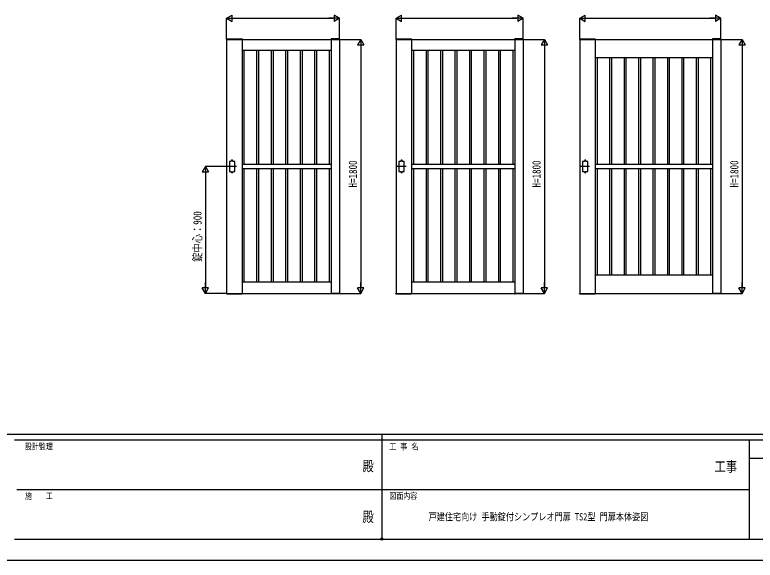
# Model space of a CAD drawing. Units: millimetres, scale not verified. Extents: x -8410 to 8410, y -5940 to 5940.
# Drawn here: x -2609 to 2632, y -5940 to -2076 of the extents above; entities that cross this region are included whole.
import ezdxf
from ezdxf.enums import TextEntityAlignment as Align

# ---------------------------------------------------------------- set-up
doc = ezdxf.new("R2010")
doc.units = ezdxf.units.MM
doc.header["$LTSCALE"] = 30
doc.header["$PDMODE"] = 32
doc.header["$PDSIZE"] = 15
for name, color, linetype in [('0-1_USER1', 3, 'Continuous'), ('0-2_YKK_A1', 4, 'Continuous'), ('0-3_YKK_D', 6, 'Continuous'), ('0-4_YKK_ZWAK', 7, 'Continuous')]:
    doc.layers.add(name, color=color, linetype=linetype)
doc.styles.add('ＭＳ ゴシック', font='')
doc.styles.get('ＭＳ ゴシック').set_extended_font_data('MS Gothic')

msp = doc.modelspace()

# ---------------------------------------------------------------- linework, layer by layer
at = {"layer": '0-2_YKK_A1'}
for p, q in [((-1110.32, -2247.45), (-1110.46, -2250)), ((-1110.46, -2250), (-999.46, -2250)), ((-1109.96, -2250), (-1109.96, -4050)), ((-1109.32, -2246.5), (-1000.59, -2246.5)), ((-999.96, -2250), (-999.96, -4050)), ((-999.59, -2247.45), (-999.46, -2250)), ((-370.32, -2247.45), (-370.46, -2250)), ((-309.46, -2250), (-370.46, -2250)), ((-369.96, -2250), (-369.96, -4050)), ((-310.59, -2246.5), (-369.32, -2246.5)), ((-309.96, -2250), (-309.96, -4050)), ((-309.59, -2247.45), (-309.46, -2250)), ((89.68, -2247.45), (89.54, -2250)), ((89.54, -2250), (200.54, -2250)), ((90.04, -2250), (990.04, -2250)), ((90.67, -2246.5), (199.41, -2246.5)), ((200.04, -2250), (200.04, -4050)), ((200.41, -2247.45), (200.54, -2250)), ((929.68, -2247.45), (929.54, -2250)), ((990.54, -2250), (929.54, -2250)), ((930.04, -2250), (930.04, -4050)), ((989.41, -2246.5), (930.67, -2246.5)), ((990.04, -2250), (990.04, -4050)), ((990.41, -2247.45), (990.54, -2250)), ((1389.67, -2247.45), (1389.54, -2250)), ((1389.54, -2250), (1500.54, -2250)), ((1390.04, -2250), (2390.04, -2250)), ((1390.67, -2246.5), (1499.41, -2246.5)), ((1500.04, -2250), (1500.04, -4050)), ((1500.41, -2247.45), (1500.54, -2250)), ((2329.67, -2247.45), (2329.54, -2250)), ((2390.54, -2250), (2329.54, -2250)), ((2330.04, -2250), (2330.04, -4050)), ((2389.41, -2246.5), (2330.67, -2246.5)), ((2390.04, -2250), (2390.04, -4050)), ((2390.41, -2247.45), (2390.54, -2250)), ((-369.96, -2330), (-999.96, -2330)), ((-986.46, -2330), (-986.46, -3134.5)), ((-897.46, -2330), (-897.46, -3134.5)), ((-883.66, -2330), (-883.66, -3134.5)), ((-794.66, -2330), (-794.66, -3134.5)), ((-780.86, -2330), (-780.86, -3134.5)), ((-691.86, -2330), (-691.86, -3134.5)), ((-678.06, -2330), (-678.06, -3134.5)), ((-589.06, -2330), (-589.06, -3134.5)), ((-575.26, -2330), (-575.26, -3134.5)), ((-486.26, -2330), (-486.26, -3134.5)), ((-472.46, -2330), (-472.46, -3134.5)), ((-383.46, -2330), (-383.46, -3134.5)), ((930.04, -2330), (200.04, -2330)), ((214.33, -2330), (213.92, -3134.5)), ((302.34, -2330), (302.34, -3134.5)), ((315.74, -2330), (315.74, -3134.5)), ((404.74, -2330), (404.74, -3134.5)), ((418.14, -2330), (418.14, -3134.5)), ((507.14, -2330), (507.14, -3134.5)), ((520.54, -2330), (520.54, -3134.5)), ((609.54, -2330), (609.54, -3134.5)), ((622.94, -2330), (622.94, -3134.5)), ((711.94, -2330), (711.94, -3134.5)), ((725.34, -2330), (725.34, -3134.5)), ((814.34, -2330), (814.34, -3134.5)), ((827.74, -2330), (827.74, -3134.5)), ((916.74, -2330), (916.74, -3134.5)), ((2330.04, -2380), (1500.04, -2380)), ((1512.84, -2380), (1512.84, -3134.5)), ((1601.84, -2380), (1601.84, -3134.5)), ((1615.04, -2380), (1615.04, -3134.5)), ((1704.04, -2380), (1704.04, -3134.5)), ((1717.24, -2380), (1717.24, -3134.5)), ((1806.24, -2380), (1806.24, -3134.5)), ((1819.44, -2380), (1819.44, -3134.5)), ((1908.44, -2380), (1908.44, -3134.5)), ((1921.64, -2380), (1921.64, -3134.5)), ((2010.64, -2380), (2010.64, -3134.5)), ((2023.84, -2380), (2023.84, -3134.5)), ((2112.84, -2380), (2112.84, -3134.5)), ((2126.04, -2380), (2126.04, -3134.5)), ((2215.04, -2380), (2215.04, -3134.5)), ((2228.24, -2380), (2228.24, -3134.5)), ((2317.24, -2380), (2317.24, -3134.5)), ((-1075.96, -3115), (-1075.96, -3110)), ((-1065.96, -3115), (-1065.96, -3110)), ((-999.96, -3134.5), (-369.96, -3134.5)), ((124.04, -3115), (124.04, -3110)), ((134.04, -3115), (134.04, -3110)), ((200.04, -3134.5), (930.04, -3134.5)), ((1424.04, -3115), (1424.04, -3110)), ((1434.04, -3115), (1434.04, -3110)), ((1500.04, -3134.5), (2330.04, -3134.5)), ((-1039.46, -3150), (-1102.46, -3150)), ((-1075.96, -3185), (-1075.96, -3190)), ((-1065.96, -3185), (-1065.96, -3190)), ((-999.96, -3165.5), (-369.96, -3165.5)), ((-986.46, -3165.5), (-986.46, -3970)), ((-897.46, -3165.5), (-897.46, -3970)), ((-883.66, -3165.5), (-883.66, -3970)), ((-794.66, -3165.5), (-794.66, -3970)), ((-780.86, -3165.5), (-780.86, -3970)), ((-691.86, -3165.5), (-691.86, -3970)), ((-678.06, -3165.5), (-678.06, -3970)), ((-589.06, -3165.5), (-589.06, -3970)), ((-575.26, -3165.5), (-575.26, -3970)), ((-486.26, -3165.5), (-486.26, -3970)), ((-472.46, -3165.5), (-472.46, -3970)), ((-383.46, -3165.5), (-383.46, -3970)), ((160.54, -3150), (97.54, -3150)), ((124.04, -3185), (124.04, -3190)), ((134.04, -3185), (134.04, -3190)), ((200.04, -3165.5), (930.04, -3165.5)), ((213.9, -3165.5), (213.49, -3970)), ((302.34, -3165.5), (302.34, -3970)), ((315.74, -3165.5), (315.74, -3970)), ((404.74, -3165.5), (404.74, -3970)), ((418.14, -3165.5), (418.14, -3970)), ((507.14, -3165.5), (507.14, -3970)), ((520.54, -3165.5), (520.54, -3970)), ((609.54, -3165.5), (609.54, -3970)), ((622.94, -3165.5), (622.94, -3970)), ((711.94, -3165.5), (711.94, -3970)), ((725.34, -3165.5), (725.34, -3970)), ((814.34, -3165.5), (814.34, -3970)), ((827.74, -3165.5), (827.74, -3970)), ((916.74, -3165.5), (916.74, -3970)), ((1460.54, -3150), (1397.54, -3150)), ((1424.04, -3185), (1424.04, -3190)), ((1434.04, -3185), (1434.04, -3190)), ((1500.04, -3165.5), (2330.04, -3165.5)), ((1512.84, -3165.5), (1512.84, -3920)), ((1601.84, -3165.5), (1601.84, -3920)), ((1615.04, -3165.5), (1615.04, -3920)), ((1704.04, -3165.5), (1704.04, -3920)), ((1717.24, -3165.5), (1717.24, -3920)), ((1806.24, -3165.5), (1806.24, -3920)), ((1819.44, -3165.5), (1819.44, -3920)), ((1908.44, -3165.5), (1908.44, -3920)), ((1921.64, -3165.5), (1921.64, -3920)), ((2010.64, -3165.5), (2010.64, -3920)), ((2023.84, -3165.5), (2023.84, -3920)), ((2112.84, -3165.5), (2112.84, -3920)), ((2126.04, -3165.5), (2126.04, -3920)), ((2215.04, -3165.5), (2215.04, -3920)), ((2228.24, -3165.5), (2228.24, -3920)), ((2317.24, -3165.5), (2317.24, -3920)), ((2330.04, -3920), (1500.04, -3920)), ((-369.96, -3970), (-999.96, -3970)), ((930.04, -3970), (200.04, -3970)), ((-1110.46, -4050), (-999.46, -4050)), ((-1110.32, -4052.55), (-1110.46, -4050)), ((-1109.32, -4053.5), (-1000.59, -4053.5)), ((-999.59, -4052.55), (-999.46, -4050)), ((-309.46, -4050), (-370.46, -4050)), ((-370.32, -4052.55), (-370.46, -4050)), ((-310.59, -4053.5), (-369.32, -4053.5)), ((-309.59, -4052.55), (-309.46, -4050)), ((89.54, -4050), (200.54, -4050)), ((89.68, -4052.55), (89.54, -4050)), ((90.67, -4053.5), (199.41, -4053.5)), ((200.41, -4052.55), (200.54, -4050)), ((990.54, -4050), (929.54, -4050)), ((929.68, -4052.55), (929.54, -4050)), ((989.41, -4053.5), (930.67, -4053.5)), ((990.41, -4052.55), (990.54, -4050)), ((1389.54, -4050), (1500.54, -4050)), ((1389.67, -4052.55), (1389.54, -4050)), ((1390.67, -4053.5), (1499.41, -4053.5)), ((1500.41, -4052.55), (1500.54, -4050)), ((2390.54, -4050), (2329.54, -4050)), ((2329.67, -4052.55), (2329.54, -4050)), ((2389.41, -4053.5), (2330.67, -4053.5)), ((2390.41, -4052.55), (2390.54, -4050))]:
    msp.add_line(p, q, dxfattribs=at)
for points in [[(-1109.96, -2250), (-1109.96, -4050), (-309.96, -4050)], [(-1109.96, -2250), (-309.96, -2250), (-309.96, -4050)], [(90.04, -2250), (90.04, -4050), (990.04, -4050)], [(1390.04, -2250), (1390.04, -4050), (2390.04, -4050)], [(-1075.96, -3115), (-1089.96, -3115), (-1089.96, -3185), (-1075.96, -3185)], [(-1065.96, -3185), (-1051.96, -3185), (-1051.96, -3115), (-1065.96, -3115)], [(124.04, -3115), (110.04, -3115), (110.04, -3185), (124.04, -3185)], [(134.04, -3185), (148.04, -3185), (148.04, -3115), (134.04, -3115)], [(1424.04, -3115), (1410.04, -3115), (1410.04, -3185), (1424.04, -3185)], [(1434.04, -3185), (1448.04, -3185), (1448.04, -3115), (1434.04, -3115)]]:
    msp.add_lwpolyline(points, dxfattribs=at)
for centre, radius, start, end in [((-1109.32, -2247.5), 1, 90, 177), ((-1000.59, -2247.5), 1, 3, 90), ((-369.32, -2247.5), 1, 90, 177), ((-310.59, -2247.5), 1, 3, 90), ((90.67, -2247.5), 1, 90, 177), ((199.41, -2247.5), 1, 3, 90), ((930.67, -2247.5), 1, 90, 177), ((989.41, -2247.5), 1, 3, 90), ((1390.67, -2247.5), 1, 90, 177), ((1499.41, -2247.5), 1, 3, 90), ((2330.67, -2247.5), 1, 90, 177), ((2389.41, -2247.5), 1, 3, 90), ((-1070.96, -3110), 5, 0, 180), ((129.04, -3110), 5, 0, 180), ((1429.04, -3110), 5, 0, 180), ((-1070.96, -3190), 5, 180, 0), ((129.04, -3190), 5, 180, 0), ((1429.04, -3190), 5, 180, 0), ((-1109.32, -4052.5), 1, 183, 270), ((-1000.59, -4052.5), 1, 270, 357), ((-369.32, -4052.5), 1, 183, 270), ((-310.59, -4052.5), 1, 270, 357), ((90.67, -4052.5), 1, 183, 270), ((199.41, -4052.5), 1, 270, 357), ((930.67, -4052.5), 1, 183, 270), ((989.41, -4052.5), 1, 270, 357), ((1390.67, -4052.5), 1, 183, 270), ((1499.41, -4052.5), 1, 270, 357), ((2330.67, -4052.5), 1, 183, 270), ((2389.41, -4052.5), 1, 270, 357)]:
    msp.add_arc(centre, radius, start, end, dxfattribs=at)
at = {"layer": '0-3_YKK_D'}
for p, q in [((-1109.96, -2100), (-1070.99, -2077.5)), ((-1070.99, -2122.5), (-1070.99, -2077.5)), ((-309.96, -2100), (-348.93, -2077.5)), ((-348.93, -2077.5), (-348.93, -2122.5)), ((90.04, -2100), (129.01, -2077.5)), ((129.01, -2122.5), (129.01, -2077.5)), ((990.04, -2100), (951.07, -2077.5)), ((951.07, -2077.5), (951.07, -2122.5)), ((1390.04, -2100), (1429.01, -2077.5)), ((1429.01, -2122.5), (1429.01, -2077.5)), ((2390.04, -2100), (2351.07, -2077.5)), ((2351.07, -2077.5), (2351.07, -2122.5)), ((-1109.96, -2248), (-1109.96, -2099)), ((-1109.96, -2100), (-1070.99, -2122.5)), ((-1109.96, -2100), (-1032.01, -2100)), ((-1064.96, -2100), (-354.96, -2100)), ((-309.96, -2100), (-387.9, -2100)), ((-309.96, -2100), (-348.93, -2122.5)), ((-309.96, -2248), (-309.96, -2099)), ((90.04, -2248), (90.04, -2099)), ((90.04, -2100), (129.01, -2122.5)), ((90.04, -2100), (167.98, -2100)), ((135.04, -2100), (945.04, -2100)), ((990.04, -2100), (912.1, -2100)), ((990.04, -2100), (951.07, -2122.5)), ((990.04, -2248), (990.04, -2099)), ((1390.04, -2248), (1390.04, -2099)), ((1390.04, -2100), (1429.01, -2122.5)), ((1390.04, -2100), (1467.98, -2100)), ((1435.04, -2100), (2345.04, -2100)), ((2390.04, -2100), (2312.1, -2100)), ((2390.04, -2100), (2351.07, -2122.5)), ((2390.04, -2248), (2390.04, -2099)), ((-307.96, -2250), (-158.96, -2250)), ((-159.96, -2250), (-182.46, -2288.97)), ((-159.96, -2250), (-137.46, -2288.97)), ((-159.96, -2250), (-159.96, -2327.94)), ((992.04, -2250), (1141.04, -2250)), ((1140.04, -2250), (1117.54, -2288.97)), ((1140.04, -2250), (1162.54, -2288.97)), ((1140.04, -2250), (1140.04, -2327.94)), ((2392.04, -2250), (2541.04, -2250)), ((2540.04, -2250), (2517.54, -2288.97)), ((2540.04, -2250), (2562.54, -2288.97)), ((2540.04, -2250), (2540.04, -2327.94)), ((-182.46, -2288.97), (-137.46, -2288.97)), ((-159.96, -2295), (-159.96, -4005)), ((1117.54, -2288.97), (1162.54, -2288.97)), ((1140.04, -2295), (1140.04, -4005)), ((2517.54, -2288.97), (2562.54, -2288.97)), ((2540.04, -2295), (2540.04, -4005)), ((-1259.96, -3150), (-1282.46, -3188.97)), ((-1282.46, -3188.97), (-1237.46, -3188.97)), ((-1104.46, -3150), (-1260.96, -3150)), ((-1259.96, -3150), (-1237.46, -3188.97)), ((-1259.96, -3150), (-1259.96, -3227.94)), ((-1259.96, -3195), (-1259.96, -4005)), ((-1259.96, -4050), (-1259.96, -3972.06)), ((-159.96, -4050), (-159.96, -3972.06)), ((1140.04, -4050), (1140.04, -3972.06)), ((2540.04, -4050), (2540.04, -3972.06)), ((-1259.96, -4050), (-1282.46, -4011.03)), ((-1237.46, -4011.03), (-1282.46, -4011.03)), ((-1259.96, -4050), (-1237.46, -4011.03)), ((-159.96, -4050), (-182.46, -4011.03)), ((-137.46, -4011.03), (-182.46, -4011.03)), ((-159.96, -4050), (-137.46, -4011.03)), ((1140.04, -4050), (1117.54, -4011.03)), ((1162.54, -4011.03), (1117.54, -4011.03)), ((1140.04, -4050), (1162.54, -4011.03)), ((2540.04, -4050), (2517.54, -4011.03)), ((2562.54, -4011.03), (2517.54, -4011.03)), ((2540.04, -4050), (2562.54, -4011.03)), ((-1111.96, -4050), (-1260.96, -4050)), ((-307.96, -4050), (-158.96, -4050)), ((992.04, -4050), (1141.04, -4050)), ((2392.04, -4050), (2541.04, -4050))]:
    msp.add_line(p, q, dxfattribs=at)
at = {"layer": '0-4_YKK_ZWAK'}
for p, q in [((7790.04, -5050), (-7809.96, -5050)), ((-9.96, -5050), (-9.96, -5790)), ((-9.96, -5090), (-2609.96, -5090)), ((2590.04, -5090), (-9.96, -5090)), ((3970.04, -5220), (2590.04, -5220)), ((-2594.96, -5440), (-9.96, -5440)), ((-9.96, -5440), (2590.04, -5440)), ((-2609.96, -5790), (-9.96, -5790)), ((-9.96, -5790), (2590.04, -5790)), ((2590.04, -5790), (3970.04, -5790))]:
    msp.add_line(p, q, dxfattribs=at)
msp.add_lwpolyline([(-8410, -5940), (8410, -5940), (8410, 5940), (-8410, 5940)], close=True, dxfattribs=at)
msp.add_lwpolyline([(3970.04, -5090), (2590.04, -5090), (2590.04, -5790)], dxfattribs=at)
msp.add_point((-9.96, -5790), dxfattribs=at)

# ---------------------------------------------------------------- texts
at = {"layer": '0-1_USER1', "style": 'ＭＳ ゴシック', "width": 0.8}
msp.add_text('戸建住宅向け 手動錠付シンプレオ門扉 TS2型 門扉本体姿図', height=51.32, dxfattribs=at).set_placement((320.62, -5673.44), align=Align.BOTTOM_LEFT)
at = {"layer": '0-3_YKK_D', "style": 'ＭＳ ゴシック', "width": 0.8}
for s, p in [('H=1800', (-168.96, -3299.33)), ('H=1800', (1131.04, -3299.33)), ('H=1800', (2531.04, -3299.33)), ('錠中心：900', (-1268.96, -3826.13))]:
    msp.add_text(s, height=58.65, rotation=90, dxfattribs=at).set_placement(p, align=Align.BOTTOM_LEFT)
at = {"layer": '0-4_YKK_ZWAK', "style": 'ＭＳ ゴシック', "width": 0.8}
for s, height, p in [('設計監理', 43.99, (-2536.63, -5170)), ('工 事 名', 43.99, (42.54, -5170)), ('殿', 73.31, (-147.33, -5331.67)), ('工事', 73.31, (2344.67, -5334.93)), ('施\u3000\u3000工', 43.99, (-2536.63, -5520)), ('図面内容', 43.99, (42.54, -5520)), ('殿', 73.31, (-147.33, -5691.67))]:
    msp.add_text(s, height=height, dxfattribs=at).set_placement(p, align=Align.BOTTOM_LEFT)

doc.saveas('drawing.dxf')
